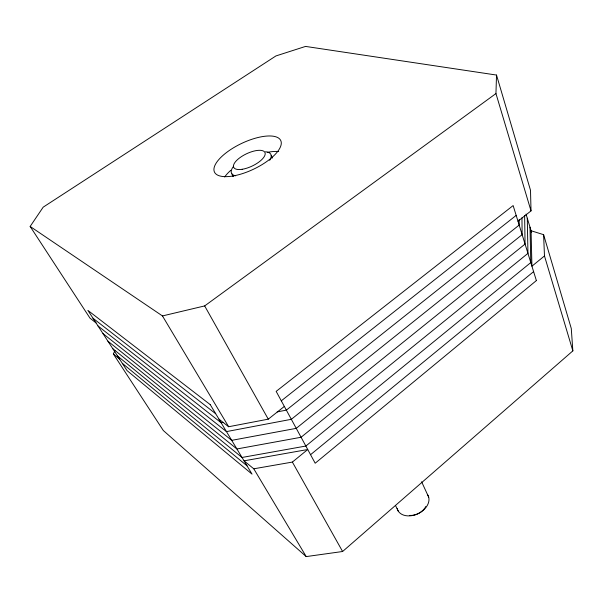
<?xml version="1.0" encoding="UTF-8"?>
<svg xmlns="http://www.w3.org/2000/svg" width="603" height="603" viewBox="0 0 603 603"><rect width="100%" height="100%" fill="white"/><g stroke="black" fill="none" stroke-linecap="round" stroke-linejoin="round"><path stroke-width="0.9" d="M517.977 221.218L531.017 210.884L495.952 93.563L496.518 75.058L305.555 46.416L275.918 55.943L43.182 207.168L30.15 226.449L90.005 318.173L96.005 322.876M543.605 234.673L544.479 255.943L531.929 266.202L531.077 230.745L543.605 234.673L571.275 328.484L572.85 350.878L342.602 551.504L306.218 556.584L163.3 430.504L113.364 353.976L114.939 350.66M310.553 454.692L533.61 271.629M253.78 468.802L292.38 462.079L307.741 449.514L244.034 460.835L253.78 468.802L306.218 556.584M218.964 419.145L228.65 426.736L268.275 419.16L284.337 406.422M281.3 400.822L516.176 215.392M30.15 226.449L162.463 315.934L204.666 305.917L495.952 93.563M222.952 422.379L221.12 422.733L98.01 325.959M277.161 411.909L286.35 410.13L519.175 225.077L519.138 219.484M92.975 318.218L215.701 413.733M102.992 333.617L226.457 431.605L291.339 419.304L522.138 234.635L521.949 217.751M107.907 341.177L231.718 440.348L296.246 428.349L525.062 244.064L524.625 215.565M112.776 348.655L236.896 448.971L301.085 437.258L527.949 253.373L527.286 218.218M117.585 356.049L242.014 457.466L305.857 446.039L530.798 262.561L529.999 227.188M113.364 353.976L119.492 358.989M122.334 363.36L247.057 465.848M162.463 315.934L228.65 426.736M204.666 305.917L268.275 419.16M292.38 462.079L342.602 551.504M231.997 173.988L233.248 176.521M395.447 505.389L398.357 511.299M271.207 155.521L272.383 158.084M421.603 481.774L428.688 497.143M526.035 214.088L531.612 232.517M544.479 255.943L572.85 350.878M496.518 75.058L530.504 190.277L531.017 210.884M265.478 151.745A21.806 8.593 -25.5 0 1 269.654 160.338M235.652 175.812A21.806 8.593 -25.5 0 1 233.587 166.285M427.354 494.354A16.854 11.879 -25.5 0 1 417.879 513.764A16.854 11.879 -25.5 0 1 397.128 508.45M425.703 506.543A13.296 9.399 -25.5 0 1 424.949 507.869M424.504 508.517A13.296 9.399 -25.5 0 1 409.701 515.422M224.648 176.996A36.323 14.57 -25.5 0 1 230.761 170.325M267.227 152.378A36.323 14.57 -25.5 0 1 278.699 151.534M536.384 280.576L315.188 463.225L276.159 391.37L513.13 205.57L536.384 280.576M210.213 404.598L87.887 310.387L127.037 370.596L252.024 474.109L210.213 404.598M242.165 169.285A17.291 6.754 -25.5 0 0 265.177 153.32A17.291 6.754 -25.5 0 0 240.642 157.157A17.291 6.754 -25.5 0 0 242.165 169.285M232.826 176.008A36.7 14.201 -25.5 0 0 281.209 142.052A36.7 14.201 -25.5 0 0 228.778 150.863A36.7 14.201 -25.5 0 0 232.826 176.008"/></g></svg>
